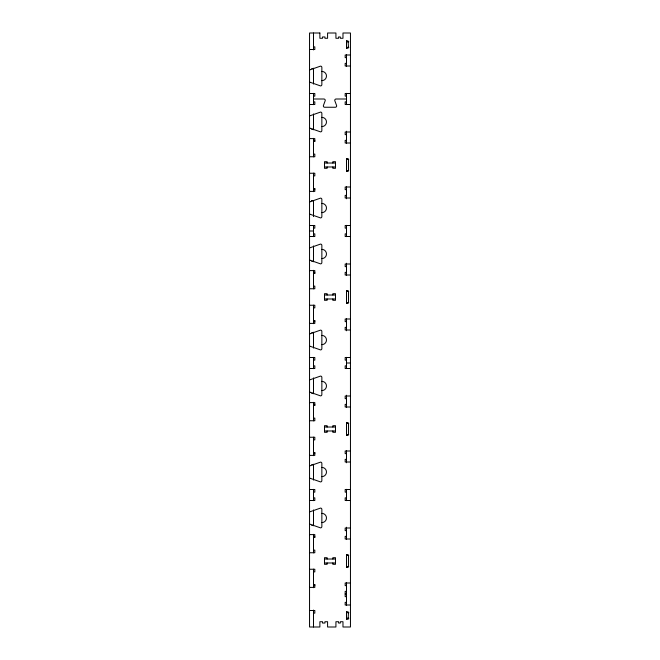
<?xml version="1.0" encoding="UTF-8"?>
<svg xmlns="http://www.w3.org/2000/svg" width="660" height="660" viewBox="0 0 660 660"><rect width="100%" height="100%" fill="white"/><g stroke="black" fill="none" stroke-linecap="round" stroke-linejoin="round"><path stroke-width="0.99" d="M346.5 41.638L346.797 41.044A1.13 1.13 0 0 1 348.1 40.994L348.48 47.297A0.99 0.99 0 0 1 347.49 48.287A0.99 0.99 0 0 1 346.5 47.297L348.851 47.297M348.109 619.014L348.48 612.703A0.99 0.99 0 0 0 347.49 611.713A0.99 0.99 0 0 0 346.5 612.703L348.851 612.703M346.5 41.803L348.851 41.803M313.5 46.86L314.82 46.86L314.82 49.5L309.54 49.5M350.46 55.003L345.18 55.003L345.18 57.643L346.5 57.643M346.5 63.36L345.18 63.36L345.18 66L350.46 66M311.767 68.64L313.5 68.64M309.787 69.836L309.54 69.894A1.32 1.32 0 0 0 309.92 69.836L320.537 66.124A1.32 1.32 0 0 1 321.857 67.444L321.857 84.604A1.32 1.32 0 0 1 320.537 85.924L309.92 82.203A1.32 1.32 0 0 0 309.54 82.145L309.787 82.203M309.54 93.497L314.82 93.497L314.82 96.137L313.5 96.137M350.46 93.497L345.18 93.497L345.18 96.137L346.5 96.137M313.5 99L323.928 99A1.32 1.32 0 0 1 325.165 100.774L323.4 105.55A1.32 1.32 0 0 0 324.662 107.25L335.338 107.25A1.32 1.32 0 0 0 336.6 105.55L334.834 100.774A1.32 1.32 0 0 1 336.072 99L346.5 99M313.5 101.863L314.82 101.863L314.82 104.503L309.54 104.503M346.5 101.863L345.18 101.863L345.18 104.503L350.46 104.503M309.54 115.797L309.54 115.855A1.32 1.32 0 0 0 309.92 115.797L320.537 112.076A1.32 1.32 0 0 1 321.857 113.396L321.857 130.556A1.32 1.32 0 0 1 320.537 131.876L309.92 128.164A1.32 1.32 0 0 0 309.54 128.106L309.787 128.106M311.767 129.36L313.5 129.36M350.46 132L345.18 132L345.18 134.64L346.5 134.64M309.54 138.6L314.82 138.6L314.82 141.512M313.5 140.357L314.82 140.357M346.5 140.357L345.18 140.357L345.18 142.997L350.46 142.997M313.5 141.24L314.82 141.24M313.5 154.11L314.82 154.11L314.82 156.75L309.54 156.75M348.727 159.497L346.5 159.497A0.99 0.99 0 0 1 347.49 158.507A0.99 0.99 0 0 1 348.48 159.497L348.48 170.503A0.99 0.99 0 0 1 347.49 171.493A0.99 0.99 0 0 1 346.5 170.503L348.727 170.503M324.497 163.02L335.503 163.02M324.497 166.98L335.503 166.98M309.54 173.25L314.82 173.25L314.82 175.89L313.5 175.89M350.46 187.003L345.18 187.003L345.18 189.643L346.5 189.643M313.5 188.76L314.82 188.76M313.5 189.643L314.82 189.643M309.54 191.4L314.82 191.4L314.82 188.488M346.5 195.36L345.18 195.36L345.18 198L350.46 198M311.52 200.64L313.5 200.64M309.787 201.894L309.54 201.894A1.32 1.32 0 0 0 309.92 201.836L320.537 198.124A1.32 1.32 0 0 1 321.857 199.444L321.857 216.604A1.32 1.32 0 0 1 320.537 217.924L309.92 214.203A1.32 1.32 0 0 0 309.54 214.145L309.787 214.145M309.54 225.497L314.82 225.497L314.82 228.137L313.5 228.137M350.46 225.497L345.18 225.497L345.18 228.137L346.5 228.137M309.54 231L313.5 231M313.5 233.863L314.82 233.863L314.82 236.503L309.54 236.503M346.5 233.863L345.18 233.863L345.18 236.503L350.46 236.503M309.54 247.797L309.54 247.855A1.32 1.32 0 0 0 309.92 247.797L320.537 244.076A1.32 1.32 0 0 1 321.857 245.396L321.857 262.556A1.32 1.32 0 0 1 320.537 263.876L309.92 260.164A1.32 1.32 0 0 0 309.54 260.106L309.787 260.164M311.767 261.36L313.5 261.36M350.46 264L345.18 264L345.18 266.64L346.5 266.64M309.54 270.6L314.82 270.6L314.82 273.512M313.5 272.357L314.82 272.357M346.5 272.357L345.18 272.357L345.18 274.997L350.46 274.997M313.5 273.24L314.82 273.24M313.5 286.11L314.82 286.11L314.82 288.75L309.54 288.75M348.727 291.497L346.5 291.497A0.99 0.99 0 0 1 347.49 290.507A0.99 0.99 0 0 1 348.48 291.497L348.48 302.503A0.99 0.99 0 0 1 347.49 303.493A0.99 0.99 0 0 1 346.5 302.503L348.727 302.503M324.497 295.02L335.503 295.02M324.497 298.98L335.503 298.98M309.54 305.25L314.82 305.25L314.82 307.89L313.5 307.89M350.46 319.003L345.18 319.003L345.18 321.643L346.5 321.643M313.5 320.76L314.82 320.76M313.5 321.643L314.82 321.643M309.54 323.4L314.82 323.4L314.82 320.488M346.5 327.36L345.18 327.36L345.18 330L350.46 330M311.767 332.64L313.5 332.64M309.787 333.836L309.54 333.894A1.32 1.32 0 0 0 309.92 333.836L320.537 330.124A1.32 1.32 0 0 1 321.857 331.444L321.857 348.604A1.32 1.32 0 0 1 320.537 349.924L309.92 346.203A1.32 1.32 0 0 0 309.54 346.145L309.787 346.203M309.54 357.497L314.82 357.497L314.82 360.137L313.5 360.137M350.46 357.497L345.18 357.497L345.18 360.137L346.5 360.137M346.5 363L350.46 363M313.5 365.863L314.82 365.863L314.82 368.503L309.54 368.503M346.5 365.863L345.18 365.863L345.18 368.503L350.46 368.503M309.54 379.797L309.54 379.855A1.32 1.32 0 0 0 309.92 379.797L320.537 376.076A1.32 1.32 0 0 1 321.857 377.396L321.857 394.556A1.32 1.32 0 0 1 320.537 395.876L309.92 392.164A1.32 1.32 0 0 0 309.54 392.106L309.787 392.106M311.767 393.36L313.5 393.36M350.46 396L345.18 396L345.18 398.64L346.5 398.64M309.54 402.6L314.82 402.6L314.82 405.512M313.5 404.357L314.82 404.357M346.5 404.357L345.18 404.357L345.18 406.997L350.46 406.997M313.5 405.24L314.82 405.24M313.5 418.11L314.82 418.11L314.82 420.75L309.54 420.75M348.727 423.497L346.5 423.497A0.99 0.99 0 0 1 347.49 422.507A0.99 0.99 0 0 1 348.48 423.497L348.48 434.503A0.99 0.99 0 0 1 347.49 435.493A0.99 0.99 0 0 1 346.5 434.503L348.727 434.503M324.497 427.02L335.503 427.02M324.497 430.98L335.503 430.98M309.54 437.25L314.82 437.25L314.82 439.89L313.5 439.89M350.46 451.003L345.18 451.003L345.18 453.643L346.5 453.643M313.5 452.76L314.82 452.76M313.5 453.643L314.82 453.643M309.54 455.4L314.82 455.4L314.82 452.488M346.5 459.36L345.18 459.36L345.18 462L350.46 462M311.767 464.64L313.5 464.64M309.787 478.203L309.54 478.145A1.32 1.32 0 0 1 309.92 478.203L320.537 481.924A1.32 1.32 0 0 0 321.857 480.604L321.857 463.444A1.32 1.32 0 0 0 320.537 462.124L309.92 465.836A1.32 1.32 0 0 1 309.54 465.894M309.54 489.497L314.82 489.497L314.82 492.137L313.5 492.137M350.46 489.497L345.18 489.497L345.18 492.137L346.5 492.137M313.5 497.863L314.82 497.863L314.82 500.503L309.54 500.503M346.5 497.863L345.18 497.863L345.18 500.503L350.46 500.503M309.54 511.797L309.54 511.855A1.32 1.32 0 0 0 309.92 511.797L320.537 508.076A1.32 1.32 0 0 1 321.857 509.396L321.857 526.556A1.32 1.32 0 0 1 320.537 527.876L309.92 524.164A1.32 1.32 0 0 0 309.54 524.106M311.767 525.36L313.5 525.36M350.46 528L345.18 528L345.18 530.64L346.5 530.64M309.54 534.6L314.82 534.6L314.82 537.512M313.5 536.357L314.82 536.357M346.5 536.357L345.18 536.357L345.18 538.997L350.46 538.997M313.5 537.24L314.82 537.24M313.5 550.11L314.82 550.11L314.82 552.75L309.54 552.75M348.727 555.497L346.5 555.497A0.99 0.99 0 0 1 347.49 554.507A0.99 0.99 0 0 1 348.48 555.497L348.48 566.503A0.99 0.99 0 0 1 347.49 567.493A0.99 0.99 0 0 1 346.5 566.503L348.727 566.503M324.497 559.02L335.503 559.02M324.497 562.98L335.503 562.98M309.54 569.25L314.82 569.25L314.82 571.89L313.5 571.89M350.46 583.003L345.18 583.003L345.18 585.643L346.5 585.643M313.5 584.76L314.82 584.76M313.5 585.643L314.82 585.643M309.54 587.4L314.82 587.4L314.82 584.488M346.5 591.36L345.18 591.36L345.18 596.64L346.5 596.64M345.18 594L346.5 594M346.5 602.357L345.18 602.357L345.18 604.997L350.46 604.997M309.54 610.5L314.82 610.5L314.82 613.14L313.5 613.14M346.5 618.197L348.851 618.197M346.5 618.362L346.797 618.956A1.13 1.13 0 0 0 348.1 619.006M346.5 40.648L346.5 48.46M346.5 54.508L346.5 66.355M346.5 93.332L346.5 104.668M346.5 131.216L346.5 143.525M346.5 158.672L346.5 171.328M346.5 186.475L346.5 198.784M346.5 225.332L346.5 236.668M346.5 263.216L346.5 275.525M346.5 290.672L346.5 303.328M346.5 318.475L346.5 330.784M346.5 357.332L346.5 368.61M346.5 395.216L346.5 407.525M346.5 422.672L346.5 435.328M346.5 450.475L346.5 462.784M346.5 489.332L346.5 500.668M346.5 527.216L346.5 539.525M346.5 554.672L346.5 567.328M346.5 582.475L346.5 605.492M346.5 611.539L346.5 619.352M332.846 163.02L332.846 161.7L335.486 161.7L335.486 168.3L332.846 168.3L332.846 166.98M332.846 295.02L332.846 293.7L335.486 293.7L335.486 300.3L332.846 300.3L332.846 298.98M332.846 427.02L332.846 425.7L335.486 425.7L335.486 432.3L332.846 432.3L332.846 430.98M332.846 559.02L332.846 557.7L335.486 557.7L335.486 564.3L332.846 564.3L332.846 562.98M327.129 163.02L327.129 161.7L324.489 161.7L324.489 168.3L327.129 168.3L327.129 166.98M327.129 295.02L327.129 293.7L324.489 293.7L324.489 300.3L327.129 300.3L327.129 298.98M327.129 427.02L327.129 425.7L324.489 425.7L324.489 432.3L327.129 432.3L327.129 430.98M327.129 559.02L327.129 557.7L324.489 557.7L324.489 564.3L327.129 564.3L327.129 562.98M313.5 33L313.5 49.937M313.5 68.211L313.5 84.059M313.5 93.332L313.5 104.668M313.5 113.941L313.5 129.789M313.5 138.328L313.5 156.857M313.5 173.143L313.5 191.672M313.5 200.45L313.5 216.604M313.5 225.39L313.5 236.668M313.5 245.941L313.5 261.789M313.5 270.328L313.5 288.857M313.5 305.143L313.5 323.672M313.5 332.211L313.5 348.059M313.5 357.332L313.5 368.668M313.5 377.941L313.5 393.789M313.5 402.328L313.5 420.857M313.5 437.143L313.5 455.672M313.5 464.211L313.5 480.059M313.5 489.332L313.5 500.668M313.5 509.941L313.5 525.789M313.5 534.328L313.5 552.857M313.5 569.143L313.5 587.73M313.5 610.063L313.5 627M321.857 117.356A4.62 4.62 0 0 1 326.477 121.976A4.62 4.62 0 0 1 321.857 126.596M321.857 513.356A4.62 4.62 0 0 1 326.477 517.976A4.62 4.62 0 0 1 321.857 522.596M321.857 467.404A4.62 4.62 0 0 1 326.477 472.024A4.62 4.62 0 0 1 321.857 476.644M321.857 381.356A4.62 4.62 0 0 1 326.477 385.976A4.62 4.62 0 0 1 321.857 390.596M321.857 335.404A4.62 4.62 0 0 1 326.477 340.024A4.62 4.62 0 0 1 321.857 344.644M321.857 249.356A4.62 4.62 0 0 1 326.477 253.976A4.62 4.62 0 0 1 321.857 258.596M321.857 203.404A4.62 4.62 0 0 1 326.477 208.024A4.62 4.62 0 0 1 321.857 212.644M321.857 71.404A4.62 4.62 0 0 1 326.477 76.024A4.62 4.62 0 0 1 321.857 80.644M319.877 33L309.54 33L309.54 627L319.877 627L319.877 621.72L322.517 621.72L322.517 623.04L324.943 623.04L324.943 621.72L327.583 621.72L327.583 627L335.923 627L335.923 621.72L338.563 621.72L338.563 623.04L340.337 623.04L340.337 621.72L342.977 621.72L342.977 627L350.46 627L350.46 33L342.977 33L342.977 38.28L340.337 38.28L340.337 36.96L338.563 36.96L338.563 38.28L335.923 38.28L335.923 33L327.583 33L327.583 38.28L324.943 38.28L324.943 36.96L322.517 36.96L322.517 38.28L319.877 38.28L319.877 33"/></g></svg>
